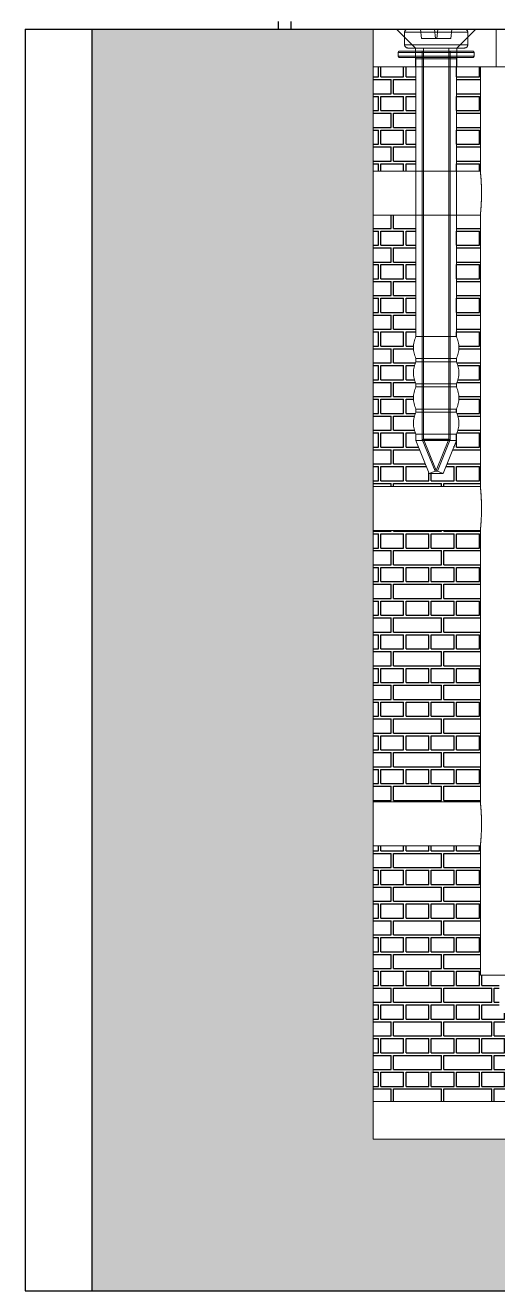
# Model space of a CAD drawing. Header units: millimetres. Extents: x 4892990 to 5673724, y 2128419 to 2381812.
# Drawn here: x 5653609 to 5653843, y 2379390 to 2380016 of the extents above; entities that cross this region are included whole.
import ezdxf

# ---------------------------------------------------------------- set-up
doc = ezdxf.new("R2010")
doc.units = ezdxf.units.MM
doc.header["$LTSCALE"] = 1000
doc.linetypes.add('HIDDEN', pattern=[0.375, 0.25, -0.125])
doc.layers.get('0').update_dxf_attribs({"linetype": 'CONTINUOUS'})
pattern_1 = [(0, (-580642.836, 3976756.53), (0, 16.64208), [23.79, -1.17]), (0, (-580642.836, 3976763.55), (0, 16.64208), [23.79, -1.17]), (0, (-580636.596, 3976764.851), (0, 16.64208), [11.31, -1.17]), (0, (-580636.596, 3976771.871), (0, 16.64208), [11.31, -1.17]), (90, (-580642.836, 3976756.53), (-24.96, 2e-15), [7.02, -9.62208]), (90, (-580644.006, 3976756.53), (-24.96, 2e-15), [7.02, -9.62208]), (90, (-580636.596, 3976764.851), (-12.48, 8e-16), [7.02, -9.62208]), (90, (-580637.766, 3976764.851), (-12.48, 8e-16), [7.02, -9.62208])]

msp = doc.modelspace()

# ---------------------------------------------------------------- hatches: boundary and pattern name
at = {"ltscale": 4}
h = msp.add_hatch(dxfattribs=at)
h.set_pattern_fill('AR-CONC', color=256, scale=3.12)
h.set_pattern_definition([(50, (-580642.836, 3976756.53), (22.378517697, -1.95786661), [2.34, -25.74]), (355, (-580642.836, 3976756.53), (-4.32904161, 23.46839457), [1.872, -20.592]), (100.45144446, (-580640.972, 3976756.367), (18.04947602, 21.51052772), [1.98869399, -21.875633894]), (46.1842, (-580642.836, 3976762.77), (33.29792952, -5.16420156), [3.51, -38.61]), (96.6356355, (-580640.06, 3976762.34), (29.1614527, 30.39250034), [2.98304267, -32.81346931]), (351.184164, (-580642.836, 3976762.77), (29.16145269, 30.39250033), [2.808, -30.88800003]), (21, (-580639.716, 3976761.21), (18.623500026, -12.56170939), [2.34, -25.74]), (326, (-580639.716, 3976761.21), (7.59143836, 22.624681405), [1.872, -20.592]), (71.45144474, (-580638.164, 3976760.163), (26.214938154, 10.06297197), [1.98869393, -21.875633894]), (37.5, (-580642.836, 3976756.53), (0.379387486, 10.38628824), [0, -20.3424, 0, -20.904, 0, -20.67]), (7.5, (-580642.836, 3976756.53), (8.207769568, 12.30564541), [0, -11.9184, 0, -19.8744, 0, -7.878]), (327.5, (-580649.794, 3976756.53), (16.655260009, -0.703711998), [0, -7.8, 0, -24.336, 0, -32.292]), (317.5, (-580652.914, 3976756.53), (18.195408483, 3.12327545), [0, -10.14, 0, -16.1616, 0, -22.932])])
h.paths.add_polyline_path([(5653781.06, 2379610.21), (5653781.06, 2379632.05), (5653781.06, 2379766.21), (5653781.06, 2379788.05), (5653781.06, 2379922.21), (5653781.06, 2379944.05), (5653781.06, 2379995.53), (5653781.06, 2380014.25), (5653641.91, 2380014.25), (5653641.91, 2379390.25), (5654232.2, 2379390.25), (5654232.2, 2380014.25), (5654093.06, 2380014.25), (5654093.06, 2379995.53), (5654093.06, 2379944.05), (5654093.06, 2379922.21), (5654093.06, 2379788.05), (5654093.06, 2379766.21), (5654093.06, 2379632.05), (5654093.06, 2379610.21), (5654093.06, 2379465.13), (5653781.06, 2379465.13)])
h = msp.add_hatch(dxfattribs=at)
h.set_pattern_fill('AR-BRELM', color=254, scale=3.12)
h.set_pattern_definition(pattern_1)
h.paths.add_polyline_path([(5653802.27, 2379995.53), (5653781.06, 2379995.53), (5653781.06, 2379944.05), (5653802.27, 2379944.05)])
h.paths.add_polyline_path([(5653834.1, 2379995.53), (5653822.24, 2379995.53), (5653822.24, 2379944.05), (5653834.1, 2379944.05)])
h.paths.add_polyline_path([(5654051.87, 2379995.53), (5654040.02, 2379995.53), (5654040.02, 2379944.05), (5654051.87, 2379944.05)])
h.paths.add_polyline_path([(5654093.06, 2379995.53), (5654071.84, 2379995.53), (5654071.84, 2379944.05), (5654093.06, 2379944.05)])
h = msp.add_hatch(dxfattribs=at)
h.set_pattern_fill('AR-BRELM', color=254, scale=3.12)
h.set_pattern_definition(pattern_1)
edge = h.paths.add_edge_path()
edge.add_spline(control_points=[(5653834.1, 2379766.2), (5653834.09, 2379766.14), (5653834.09, 2379766.13), (5653834.1, 2379766.21)], knot_values=[0.001248, 0.001248, 0.001248, 0.001248, 0.085609, 0.085609, 0.085609, 0.085609], degree=3, periodic=0)
edge.add_line((5653834.1, 2379766.21), (5653781.06, 2379766.21))
edge.add_line((5653781.06, 2379766.21), (5653781.06, 2379632.05))
edge.add_line((5653781.06, 2379632.05), (5653834.1, 2379632.05))
edge.add_line((5653834.1, 2379632.05), (5653834.1, 2379766.2))
edge = h.paths.add_edge_path()
edge.add_spline(control_points=[(5653834.1, 2379610.2), (5653834.09, 2379610.13), (5653834.09, 2379610.13), (5653834.1, 2379610.21)], knot_values=[0.001244, 0.001244, 0.001244, 0.001244, 0.085605, 0.085605, 0.085605, 0.085605], degree=3, periodic=0)
edge.add_line((5653834.1, 2379610.21), (5653781.06, 2379610.21))
edge.add_line((5653781.06, 2379610.21), (5653781.06, 2379483.85))
edge.add_line((5653781.06, 2379483.85), (5653945.27, 2379483.85))
edge.add_line((5653945.27, 2379483.85), (5654093.06, 2379483.85))
edge.add_line((5654093.06, 2379483.85), (5654093.06, 2379610.21))
edge.add_line((5654093.06, 2379610.21), (5654040.02, 2379610.21))
edge.add_line((5654040.02, 2379610.21), (5654040.02, 2379546.25))
edge.add_line((5654040.02, 2379546.25), (5654030.66, 2379546.25))
edge.add_line((5654030.66, 2379546.25), (5654030.66, 2379527.53))
edge.add_line((5654030.66, 2379527.53), (5653843.46, 2379527.53))
edge.add_line((5653843.46, 2379527.53), (5653843.46, 2379546.25))
edge.add_line((5653843.46, 2379546.25), (5653834.1, 2379546.25))
edge.add_line((5653834.1, 2379546.25), (5653834.1, 2379610.2))
h.paths.add_polyline_path([(5654093.06, 2379766.21), (5654040.02, 2379766.21), (5654040.02, 2379632.05), (5654093.06, 2379632.05)])
h.paths.add_polyline_path([(5654093.06, 2379922.21), (5654071.84, 2379922.21), (5654071.84, 2379862.2, -0.228571), (5654071.84, 2379851.28), (5654071.84, 2379849.72, -0.228571), (5654071.84, 2379838.8), (5654071.84, 2379837.24, -0.228571), (5654071.84, 2379826.32), (5654071.84, 2379824.76, -0.228571), (5654071.84, 2379813.84), (5654071.84, 2379810.72), (5654065.33, 2379794.46), (5654058.38, 2379794.46), (5654051.87, 2379810.72), (5654051.87, 2379813.84, -0.228572), (5654051.87, 2379824.76), (5654051.87, 2379826.32, -0.228572), (5654051.87, 2379837.24), (5654051.87, 2379838.8, -0.228572), (5654051.87, 2379849.72), (5654051.87, 2379851.28, -0.228572), (5654051.87, 2379862.2), (5654051.87, 2379922.21), (5654040.02, 2379922.21), (5654040.02, 2379788.05), (5654093.06, 2379788.05)])
edge = h.paths.add_edge_path()
edge.add_line((5653802.27, 2379922.21), (5653781.06, 2379922.21))
edge.add_line((5653781.06, 2379922.21), (5653781.06, 2379788.05))
edge.add_line((5653781.06, 2379788.05), (5653834.1, 2379788.05))
edge.add_line((5653834.1, 2379788.05), (5653834.1, 2379922.2))
edge.add_spline(control_points=[(5653834.1, 2379922.2), (5653834.09, 2379922.13), (5653834.09, 2379922.13), (5653834.1, 2379922.21)], knot_values=[0.00124, 0.00124, 0.00124, 0.00124, 0.085601, 0.085601, 0.085601, 0.085601], degree=3, periodic=0)
edge.add_line((5653834.1, 2379922.21), (5653822.24, 2379922.21))
edge.add_line((5653822.24, 2379922.21), (5653822.24, 2379862.2))
edge.add_arc((5653810.92, 2379856.74), 12.57, -25.75003, 25.75003, ccw=False)
edge.add_line((5653822.24, 2379851.28), (5653822.24, 2379849.72))
edge.add_arc((5653810.92, 2379844.26), 12.57, -25.75003, 25.75003, ccw=False)
edge.add_line((5653822.24, 2379838.8), (5653822.24, 2379837.24))
edge.add_arc((5653810.92, 2379831.78), 12.57, -25.75003, 25.75003, ccw=False)
edge.add_line((5653822.24, 2379826.32), (5653822.24, 2379824.76))
edge.add_arc((5653810.92, 2379819.3), 12.57, -25.75003, 25.75003, ccw=False)
edge.add_line((5653822.24, 2379813.84), (5653822.24, 2379810.72))
edge.add_line((5653822.24, 2379810.72), (5653815.73, 2379794.46))
edge.add_line((5653815.73, 2379794.46), (5653808.78, 2379794.46))
edge.add_line((5653808.78, 2379794.46), (5653802.27, 2379810.72))
edge.add_line((5653802.27, 2379810.72), (5653802.27, 2379813.84))
edge.add_arc((5653813.59, 2379819.3), 12.57, 154.25003, 205.74997, ccw=False)
edge.add_line((5653802.27, 2379824.76), (5653802.27, 2379826.32))
edge.add_arc((5653813.59, 2379831.78), 12.57, 154.25003, 205.74997, ccw=False)
edge.add_line((5653802.27, 2379837.24), (5653802.27, 2379838.8))
edge.add_arc((5653813.59, 2379844.26), 12.57, 154.25003, 205.74997, ccw=False)
edge.add_line((5653802.27, 2379849.72), (5653802.27, 2379851.28))
edge.add_arc((5653813.59, 2379856.74), 12.57, 154.25003, 205.74997, ccw=False)
edge.add_line((5653802.27, 2379862.2), (5653802.27, 2379922.21))

# ---------------------------------------------------------------- linework, layer by layer
at = {"color": 7, "linetype": 'Continuous', "lineweight": 25, "ltscale": 20}
for p, q in [((5653734.26, 2380014.25), (5653734.26, 2380017.99)), ((5653740.5, 2380014.25), (5653740.5, 2380017.99)), ((5653609.07, 2380014.25), (5653609.07, 2379390.25)), ((5653609.07, 2380014.25), (5653641.91, 2380014.25)), ((5653641.91, 2380014.25), (5653641.91, 2379390.25)), ((5653641.91, 2380014.25), (5654265.04, 2380014.25)), ((5653609.07, 2379390.25), (5653641.91, 2379390.25)), ((5653641.91, 2379390.25), (5654265.04, 2379390.25))]:
    msp.add_line(p, q, dxfattribs=at)
at = {"color": 7, "linetype": 'HIDDEN', "lineweight": 18, "ltscale": 20}
for p, q in [((5653740.5, 2380014.25), (5653740.5, 2380017.99)), ((5653781.06, 2380014.25), (5653781.06, 2379944.05)), ((5653781.06, 2380014.25), (5653781.06, 2379995.53)), ((5653792.6, 2380014.25), (5653801.96, 2380004.89)), ((5653796.66, 2380012.69), (5653796.66, 2380006.45)), ((5653796.69, 2380012.69), (5653827.82, 2380012.69)), ((5653804.95, 2380009.57), (5653804.46, 2380014.25)), ((5653811.97, 2380009.57), (5653811.48, 2380014.25)), ((5653812.54, 2380009.57), (5653813.04, 2380014.25)), ((5653819.56, 2380009.57), (5653820.06, 2380014.25)), ((5653822.55, 2380004.89), (5653831.91, 2380014.25)), ((5653827.86, 2380006.45), (5653827.86, 2380012.69)), ((5653841.9, 2380014.25), (5653841.9, 2379995.53)), ((5653796.69, 2380006.45), (5653827.82, 2380006.45)), ((5653812.26, 2380004.89), (5653798.22, 2380004.89)), ((5653801.96, 2380004.89), (5653801.96, 2379995.53)), ((5653804.95, 2380009.57), (5653811.97, 2380009.57)), ((5653806.02, 2380004.89), (5653806.02, 2379811.45)), ((5653812.54, 2380009.57), (5653811.97, 2380009.57)), ((5653826.3, 2380004.89), (5653812.26, 2380004.89)), ((5653812.54, 2380009.57), (5653819.56, 2380009.57)), ((5653818.5, 2379811.45), (5653818.5, 2380004.89)), ((5653822.55, 2379995.53), (5653822.55, 2380004.89)), ((5653793.54, 2380002.7), (5653830.83, 2380002.7)), ((5653793.54, 2380002.7), (5653793.54, 2380000.83)), ((5653793.54, 2380000.83), (5653830.83, 2380000.83)), ((5653794.16, 2380003.33), (5653830.35, 2380003.33)), ((5653830.35, 2380000.21), (5653794.16, 2380000.21)), ((5653802.27, 2379999.58), (5653822.24, 2379999.58)), ((5653802.27, 2379999.58), (5653802.27, 2379862.2)), ((5653805.39, 2380003.33), (5653805.39, 2379811.33)), ((5653819.12, 2379811.33), (5653819.12, 2380003.33)), ((5653822.24, 2379862.2), (5653822.24, 2379999.58)), ((5653830.98, 2380000.83), (5653830.98, 2380002.7)), ((5653781.06, 2379995.53), (5653937.06, 2379995.53)), ((5654093.06, 2379995.53), (5653781.06, 2379995.53)), ((5653781.06, 2379995.53), (5653781.06, 2379944.05)), ((5653834.1, 2379995.53), (5653834.1, 2379943.91)), ((5653781.06, 2379944.05), (5653781.06, 2379922.21)), ((5653834.11, 2379944.05), (5653781.06, 2379944.05)), ((5653834.67, 2379933.74), (5653834.65, 2379930.7)), ((5653781.06, 2379922.21), (5653781.06, 2379788.05)), ((5653781.06, 2379922.21), (5653834.1, 2379922.21)), ((5653781.06, 2379922.21), (5653781.06, 2379788.05)), ((5653834.1, 2379922.21), (5653834.1, 2379787.91)), ((5653822.24, 2379862.2), (5653802.27, 2379862.2)), ((5653802.27, 2379851.28), (5653822.24, 2379851.28)), ((5653802.27, 2379851.28), (5653802.27, 2379849.72)), ((5653822.24, 2379849.72), (5653802.27, 2379849.72)), ((5653822.24, 2379849.72), (5653822.24, 2379851.28)), ((5653802.27, 2379838.8), (5653822.24, 2379838.8)), ((5653802.27, 2379838.8), (5653802.27, 2379837.24)), ((5653822.24, 2379837.24), (5653802.27, 2379837.24)), ((5653822.24, 2379837.24), (5653822.24, 2379838.8)), ((5653802.27, 2379826.32), (5653822.24, 2379826.32)), ((5653802.27, 2379826.32), (5653802.27, 2379824.76)), ((5653822.24, 2379824.76), (5653802.27, 2379824.76)), ((5653822.24, 2379824.76), (5653822.24, 2379826.32)), ((5653802.27, 2379813.84), (5653822.24, 2379813.84)), ((5653802.27, 2379813.84), (5653802.27, 2379810.72)), ((5653822.24, 2379810.72), (5653802.27, 2379810.72)), ((5653802.27, 2379810.72), (5653808.78, 2379794.46)), ((5653819.12, 2379811.33), (5653805.39, 2379811.33)), ((5653805.39, 2379811.33), (5653811.68, 2379795.61)), ((5653806.02, 2379811.45), (5653812.26, 2379811.45)), ((5653806.02, 2379811.45), (5653812.26, 2379795.85)), ((5653812.26, 2379811.45), (5653818.5, 2379811.45)), ((5653812.26, 2379795.85), (5653818.5, 2379811.45)), ((5653812.84, 2379795.61), (5653819.12, 2379811.33)), ((5653815.73, 2379794.46), (5653822.24, 2379810.72)), ((5653822.24, 2379810.72), (5653822.24, 2379813.84)), ((5653811.68, 2379795.61), (5653808.78, 2379794.46)), ((5653815.73, 2379794.46), (5653808.78, 2379794.46)), ((5653812.84, 2379795.61), (5653811.68, 2379795.61)), ((5653815.73, 2379794.46), (5653812.84, 2379795.61)), ((5653781.06, 2379788.05), (5653781.06, 2379766.21)), ((5653834.11, 2379788.05), (5653781.06, 2379788.05)), ((5653781.06, 2379766.21), (5653781.06, 2379632.05)), ((5653781.06, 2379766.21), (5653834.1, 2379766.21)), ((5653781.06, 2379766.21), (5653781.06, 2379632.05)), ((5653834.1, 2379766.21), (5653834.1, 2379631.91)), ((5653781.06, 2379632.05), (5653781.06, 2379610.21)), ((5653834.11, 2379632.05), (5653781.06, 2379632.05)), ((5653834.67, 2379621.74), (5653834.65, 2379618.7)), ((5653781.06, 2379610.21), (5653781.06, 2379483.85)), ((5653781.06, 2379610.21), (5653834.1, 2379610.21)), ((5653781.06, 2379610.21), (5653781.06, 2379465.13)), ((5653834.1, 2379610.21), (5653834.1, 2379546.25)), ((5654040.02, 2379546.25), (5653834.1, 2379546.25)), ((5653781.06, 2379483.85), (5653945.27, 2379483.85)), ((5654093.06, 2379465.13), (5653781.06, 2379465.13))]:
    msp.add_line(p, q, dxfattribs=at)
at = {"color": 7, "linetype": 'HIDDEN', "lineweight": 18, "ltscale": 400}
for centre, radius, start, end in [((5653798.22, 2380012.69), 1.56, 90, 180), ((5653826.3, 2380012.69), 1.56, 0, 90), ((5653798.22, 2380006.45), 1.56, 180, 270), ((5653826.3, 2380006.45), 1.56, 270, 0), ((5653794.16, 2380002.7), 0.624, 90, 180), ((5653794.16, 2380000.83), 0.624, 180, 270), ((5653801.65, 2379999.58), 0.624, 0, 90), ((5653822.86, 2379999.58), 0.624, 90, 180), ((5653830.35, 2380002.7), 0.624, 0, 90), ((5653830.35, 2380000.83), 0.624, 270, 0), ((5653813.59, 2379856.74), 12.57, 154.25, 205.75), ((5653810.92, 2379856.74), 12.57, 334.25, 25.75), ((5653813.59, 2379844.26), 12.57, 154.25, 205.75), ((5653810.92, 2379844.26), 12.57, 334.25, 25.75), ((5653813.59, 2379831.78), 12.57, 154.25, 205.75), ((5653810.92, 2379831.78), 12.57, 334.25, 25.75), ((5653813.59, 2379819.3), 12.57, 154.25, 205.75), ((5653810.92, 2379819.3), 12.57, 334.25, 25.75)]:
    msp.add_arc(centre, radius, start, end, dxfattribs=at)
at = {"color": 7, "linetype": 'HIDDEN', "lineweight": 18, "ltscale": 20}
for points, knots in [([(5653834.68, 2379933.13), (5653834.66, 2379934.35), (5653834.64, 2379936.8), (5653834.45, 2379940.07), (5653834.25, 2379942.52), (5653834.11, 2379943.91), (5653834.11, 2379943.91), (5653834.11, 2379943.91)], [0, 0, 0, 0, 0.214013, 0.428001, 0.642745, 0.85799, 1, 1, 1, 1]), ([(5653834.1, 2379922.21), (5653834.1, 2379922.21), (5653834.08, 2379922), (5653834.15, 2379922.72), (5653834.31, 2379924.4), (5653834.52, 2379927.22), (5653834.66, 2379930.28), (5653834.67, 2379932.32), (5653834.68, 2379933.13)], [0, 0, 0, 0, 0.00124, 0.214831, 0.428393, 0.642985, 0.858078, 1, 1, 1, 1]), ([(5653834.68, 2379777.13), (5653834.66, 2379778.35), (5653834.64, 2379780.8), (5653834.45, 2379784.06), (5653834.25, 2379786.55), (5653834.1, 2379787.98), (5653834.08, 2379788.18), (5653834.19, 2379787.15), (5653834.39, 2379785), (5653834.58, 2379781.96), (5653834.7, 2379778.35), (5653834.66, 2379775.91), (5653834.65, 2379774.7)], [0, 0, 0, 0, 0.0998554, 0.1996967, 0.299892, 0.4003205, 0.5003663, 0.6000137, 0.6998618, 0.8001992, 0.900557, 1, 1, 1, 1]), ([(5653834.1, 2379766.21), (5653834.1, 2379766.21), (5653834.08, 2379766), (5653834.15, 2379766.72), (5653834.31, 2379768.41), (5653834.52, 2379771.22), (5653834.66, 2379774.28), (5653834.67, 2379776.32), (5653834.68, 2379777.13)], [0, 0, 0, 0, 0.001239, 0.214832, 0.428394, 0.642986, 0.858079, 1, 1, 1, 1]), ([(5653834.68, 2379621.13), (5653834.66, 2379622.35), (5653834.64, 2379624.8), (5653834.45, 2379628.07), (5653834.25, 2379630.52), (5653834.11, 2379631.91), (5653834.11, 2379631.91), (5653834.11, 2379631.91)], [0, 0, 0, 0, 0.214015, 0.428001, 0.642746, 0.85799, 1, 1, 1, 1]), ([(5653834.1, 2379610.21), (5653834.1, 2379610.21), (5653834.08, 2379610), (5653834.15, 2379610.72), (5653834.31, 2379612.4), (5653834.52, 2379615.22), (5653834.66, 2379618.28), (5653834.67, 2379620.32), (5653834.68, 2379621.13)], [0, 0, 0, 0, 0.00124, 0.214832, 0.428394, 0.642986, 0.858079, 1, 1, 1, 1])]:
    msp.add_open_spline(points, degree=3, knots=knots, dxfattribs=at)

doc.saveas('drawing.dxf')
